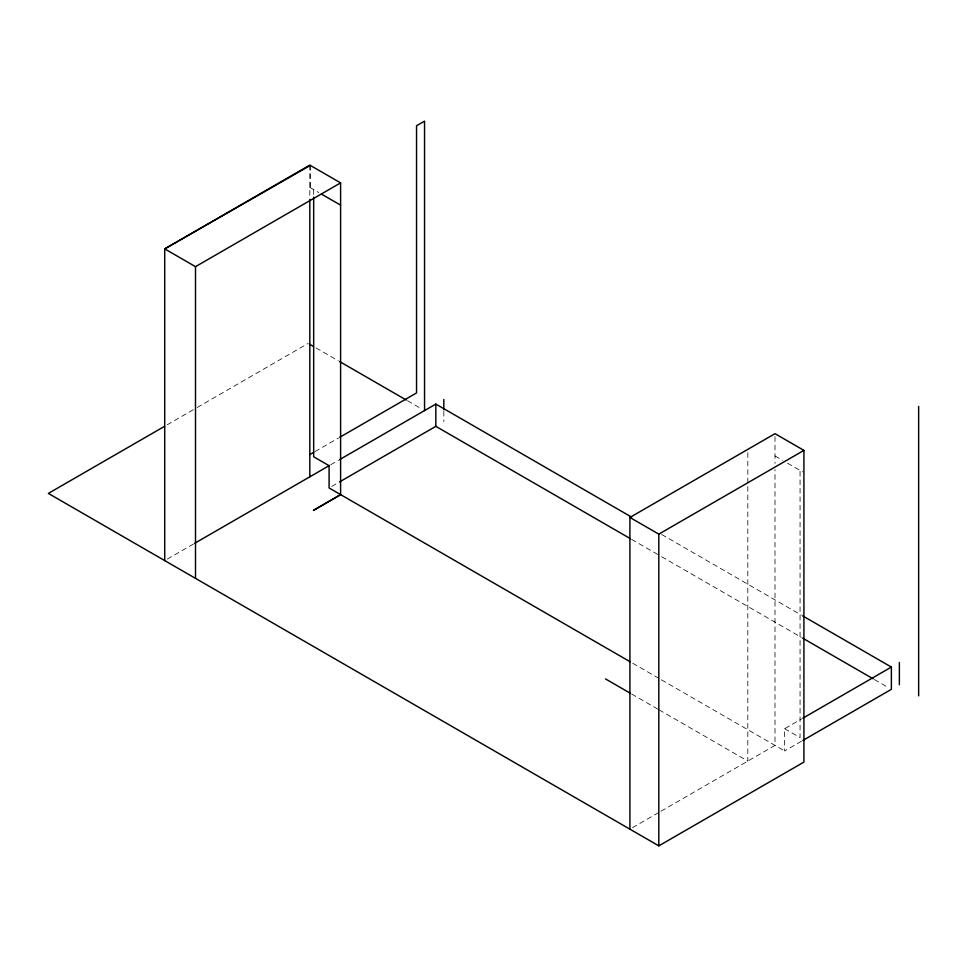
<?xml version="1.0" encoding="UTF-8"?>
<svg xmlns="http://www.w3.org/2000/svg" width="967" height="967" viewBox="0 0 967 967"><rect width="100%" height="100%" fill="white"/><g stroke="black" fill="none" stroke-linecap="round" stroke-linejoin="round"><path stroke-width="0.73" stroke-dasharray="4.83 3.63" d="M167.17 424.815L195.89 408.231M197.195 407.47L308.183 343.406M315.024 451.553L338.45 438.027M167.327 559.083L193.473 543.986M330.678 464.776L338.498 460.268M331.705 486.449L338.208 482.69M801.558 741.193L784.636 750.96L784.636 728.695L801.558 718.928M632.491 827.667L659.699 811.954M661.005 811.204L775.002 745.388L775.002 469.515M309.815 187.38L318.808 192.566M775.002 455.94L782.521 460.292M787.537 463.181L802.634 471.896M661.633 534.449L801.305 615.072M316.028 347.927L338.245 360.764M407.542 400.773L421.926 409.077M631.62 539.381L660.328 555.952M661.633 556.714L801.305 637.338M874.398 679.547L888.758 687.839M784.636 728.695L800.06 737.603L800.06 470.421M632.732 663.253L660.135 679.076M661.44 679.837L784.636 750.96M631.656 694.016L657.765 709.089M659.071 709.838L747.817 761.089L747.817 452.387M775.002 436.649L775.002 463.483M443.829 411.326L443.829 421.721M313.671 189.605L313.671 195.636M310.334 165.405L310.334 187.671M309.815 165.115L309.815 197.945"/><path stroke-width="1.45" d="M164.716 560.594L164.716 248.882L195.503 266.662L340.602 182.884L340.602 494.705L313.429 510.407L340.602 494.596M164.559 426.326L48.35 493.412L658.817 845.859L803.915 762.093L803.915 450.38L775.002 433.675L629.904 517.454L629.904 829.166M309.815 454.563L313.719 452.302M339.755 437.277L416.547 392.94L416.547 125.758L424.549 121.141L424.549 410.588M194.778 543.236L329.372 465.538M339.514 459.676L435.827 404.073L631.62 517.115M339.514 481.941L435.827 426.338L630.315 538.619M629.904 517.454L658.817 534.147L803.915 450.38M802.864 718.179L891.369 667.073L891.369 689.338L802.864 740.444M310.334 165.405L164.716 248.882L309.815 165.115L340.602 182.884M321.37 194.041L340.602 205.149M802.61 615.834L891.369 667.073M309.488 344.155L313.405 346.416M339.562 361.513L406.237 400.012M802.61 638.099L873.092 678.786M630.121 661.754L329.094 487.96L329.094 465.695L313.671 456.787L313.671 197.147M605.547 678.943L630.351 693.266M918.65 406.406L918.65 695.853M899.37 662.455L899.37 684.721M658.817 534.147L658.817 845.859M443.829 399.456L443.829 409.839M435.827 404.073L435.827 426.338M309.815 199.456L309.815 476.828M195.503 266.662L195.503 578.375"/></g></svg>
